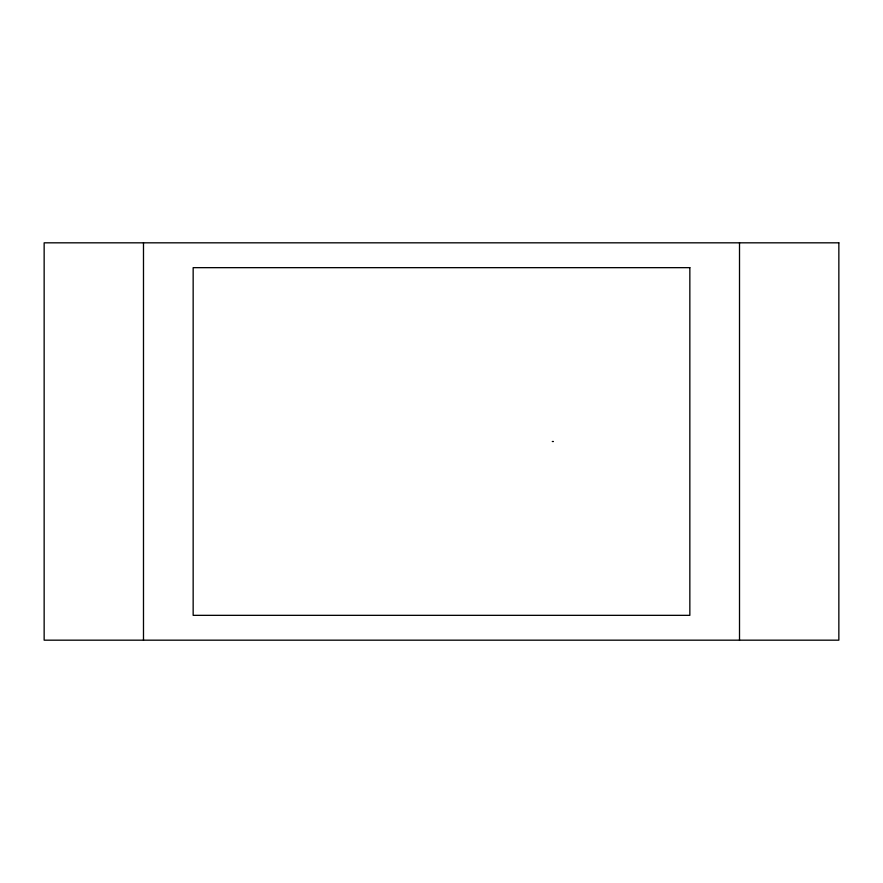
<?xml version="1.0" encoding="UTF-8"?>
<svg xmlns="http://www.w3.org/2000/svg" width="883" height="883" viewBox="0 0 883 883"><rect width="100%" height="100%" fill="white"/><g stroke="black" fill="none" stroke-linecap="round" stroke-linejoin="round"><path stroke-width="1.32" d="M552.294 441.5L553.431 441.5M739.513 242.825L739.513 640.175M143.488 242.825L143.488 640.175M838.85 242.825L44.15 242.825L44.15 640.175L838.85 640.175L838.85 242.825M689.844 267.659L193.156 267.659L193.156 615.341L689.844 615.341L689.844 267.659"/></g></svg>
